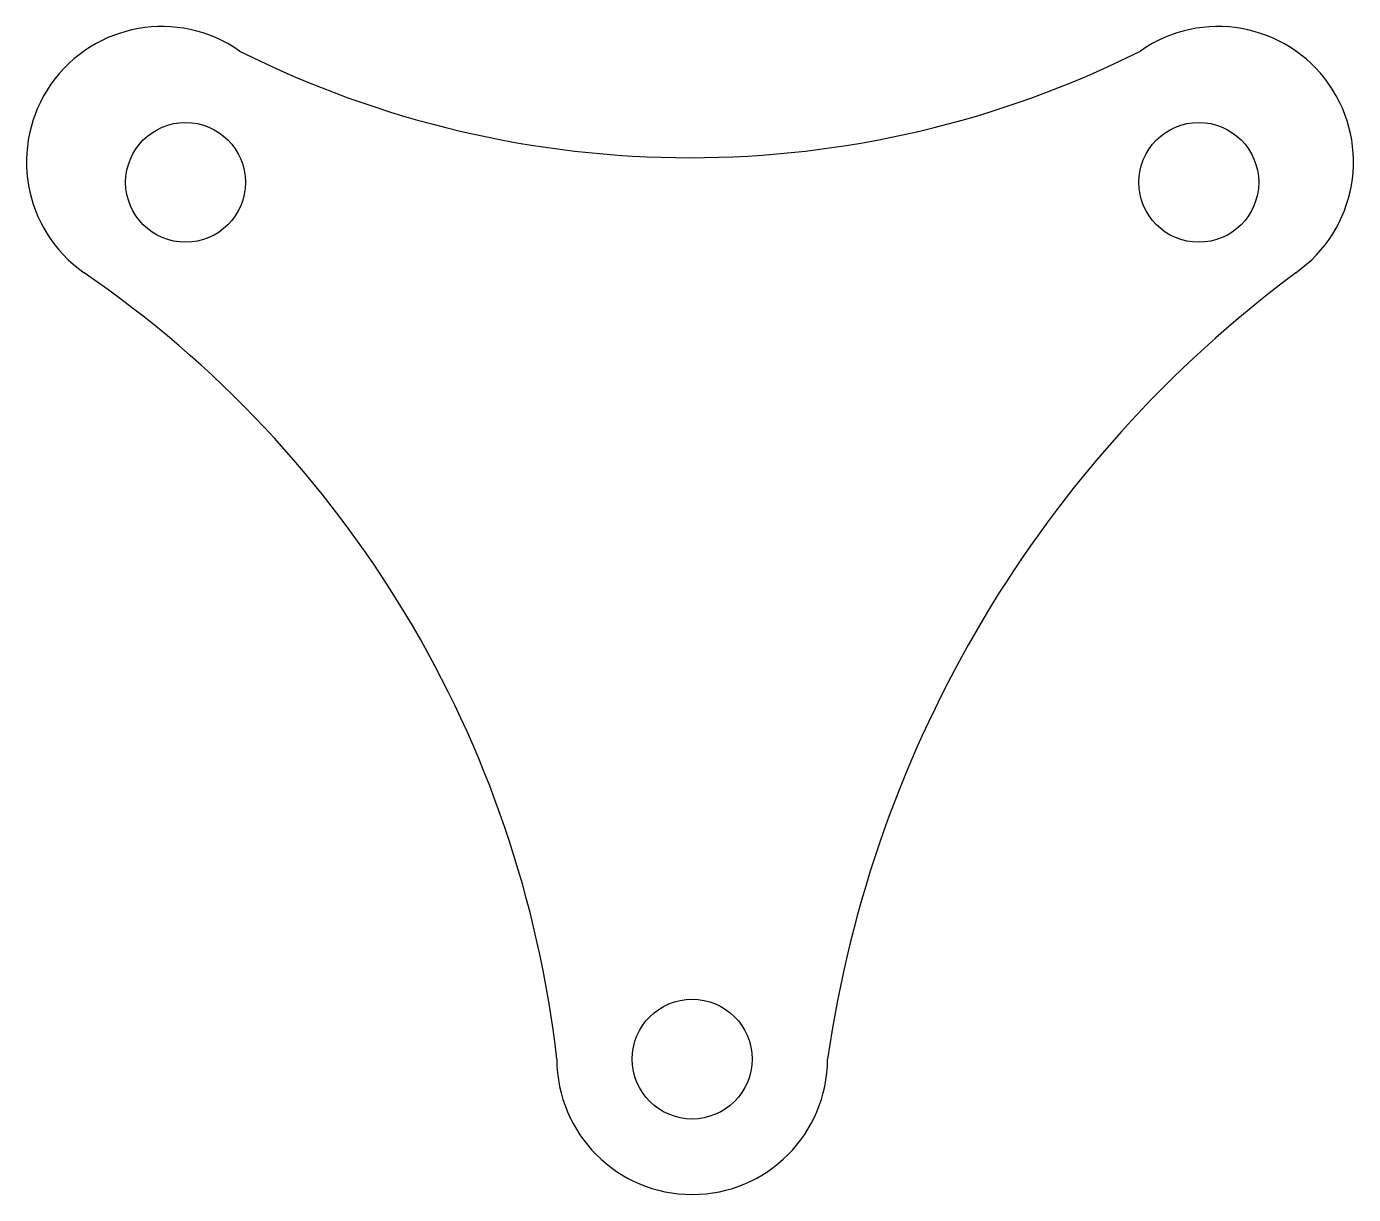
# Model space of a CAD drawing. Extents: x -24.2 to -6.6, y -10.2 to 5.3.
import ezdxf

# ---------------------------------------------------------------- set-up
doc = ezdxf.new("R2010")
doc.units = 0
doc.header["$MEASUREMENT"] = 0
doc.layers.add('VISIBLE', color=7, linetype='CONTINUOUS')

msp = doc.modelspace()

# ---------------------------------------------------------------- linework, layer by layer
at = {"layer": 'VISIBLE'}
for centre in [(-22.047, 3.241), (-8.617, 3.241), (-15.332, -8.378)]:
    msp.add_circle(centre, 0.794, dxfattribs=at)
for centre, radius, start, end in [((-22.361, 3.512), 1.794, 55, 235), ((-8.361, 3.512), 1.794, 305, 125), ((-15.361, 16.893), 13.325, 243.3771, 296.6229), ((-31.681, -10.035), 14.649, 6.4944, 55.53), ((2.08, -10.622), 15.778, 126.6208, 171.8244), ((-15.332, -8.378), 1.794, 180, 0)]:
    msp.add_arc(centre, radius, start, end, dxfattribs=at)

doc.saveas('drawing.dxf')
